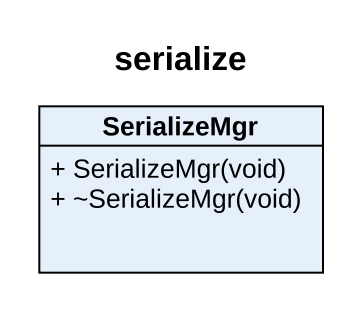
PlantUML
@startuml
title serialize
hide circle
hide empty members
skinparam classAttributeIconSize 0
class SerializeMgr {
  + SerializeMgr(void)
  + ~SerializeMgr(void)
}
@enduml
